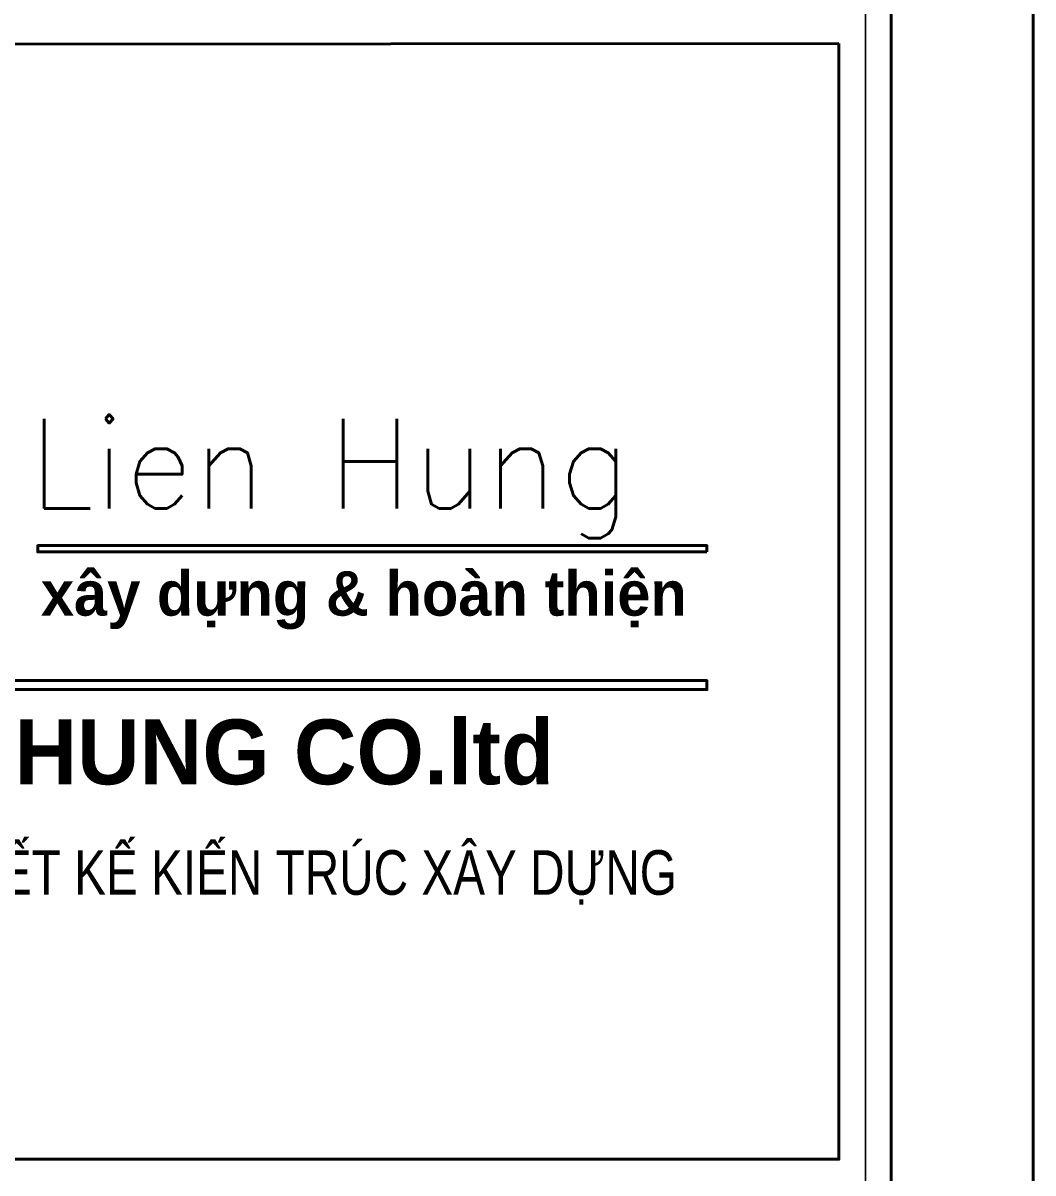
# Model space of a CAD drawing. Header units: inches. Extents: x -30463 to 18, y -115022 to 17.
# Drawn here: x -3030 to -349, y -103942 to -100889 of the extents above; entities that cross this region are included whole.
import ezdxf

# ---------------------------------------------------------------- set-up
doc = ezdxf.new("R2010")
doc.units = ezdxf.units.IN
doc.header["$MEASUREMENT"] = 0
doc.layers.add('cat1', color=252, linetype='Continuous', lineweight=40)
doc.styles.add('BOLD', font='')
doc.styles.add('KHUNG-TEN', font='', dxfattribs={"width": 0.5, "height": 125})
doc.styles.add('RomanS', font='romans.shx')
doc.styles.get('BOLD').set_extended_font_data('VNI-Avo', bold=True)
doc.styles.get('KHUNG-TEN').set_extended_font_data('VNI-Avo')

# ---------------------------------------------------------------- blocks, each defined once
blk = doc.blocks.new('A$C074D4DC1')
blk.add_lwpolyline([(44733.2, -1037.4), (44733.2, 30566.2), (41.6, 30566.2), (41.6, -1037.4)], close=True)
blk.add_lwpolyline([(2691.3, 30007.8), (1637.7, 30007.8), (1637.7, -478.7), (44174.8, -478.7), (44174.8, 30007.8), (4074.7, 30007.8)])
at = {"color": 142, "true_color": 0x00a1d6, "const_width": 6.02}
blk.add_lwpolyline([(2691.3, 29906.2), (1739.3, 29906.2), (1739.3, -377.1), (44073.2, -377.1), (44073.2, 29906.2), (4074.7, 29906.2)], dxfattribs=at)
at = {"ltscale": 100}
blk.add_lwpolyline([(43968.9, 19856.4), (43968.8, 15460.7), (38673.1, 15460.7), (38673.1, 19852.1)], close=True, dxfattribs=at)
at = {"color": 1}
for points in [[(43448.8, 17853.4), (40812.9, 17853.4), (40812.9, 17878.6), (43448.8, 17878.6)], [(39595.5, 17346.5), (43448.8, 17346.5), (43448.8, 17311.3), (39595.5, 17311.3)]]:
    blk.add_lwpolyline(points, close=True, dxfattribs=at)
for s, height, style, p in [('Lien Hung', 352.66, 'RomanS', (40776.9, 18025)), ('xaây döïng & hoaøn thieän', 175.602, 'BOLD', (40825.1, 17602.3)), ('LIEN HUNG CO.ltd', 255.503, 'BOLD', (39847.5, 16937.7))]:
    blk.add_text(s, height=height, dxfattribs=dict(at, style=style)).set_placement(p)
at = {"color": 1, "style": 'KHUNG-TEN', "width": 0.8}
blk.add_text('TÖ VAÁN THIEÁT KEÁ KIEÁN TRUÙC XAÂY DÖÏNG', height=175.659, dxfattribs=at).set_placement((39595, 16502.6))

msp = doc.modelspace()

# ---------------------------------------------------------------- block references
at = {"layer": 'cat1', "xscale": 0.6738010520752868, "yscale": 0.6738010520752868, "zscale": 0.6738010520752868}
msp.add_blockref('A$C074D4DC1', (-30490.6, -114322.8), dxfattribs=at)

doc.saveas('drawing.dxf')
